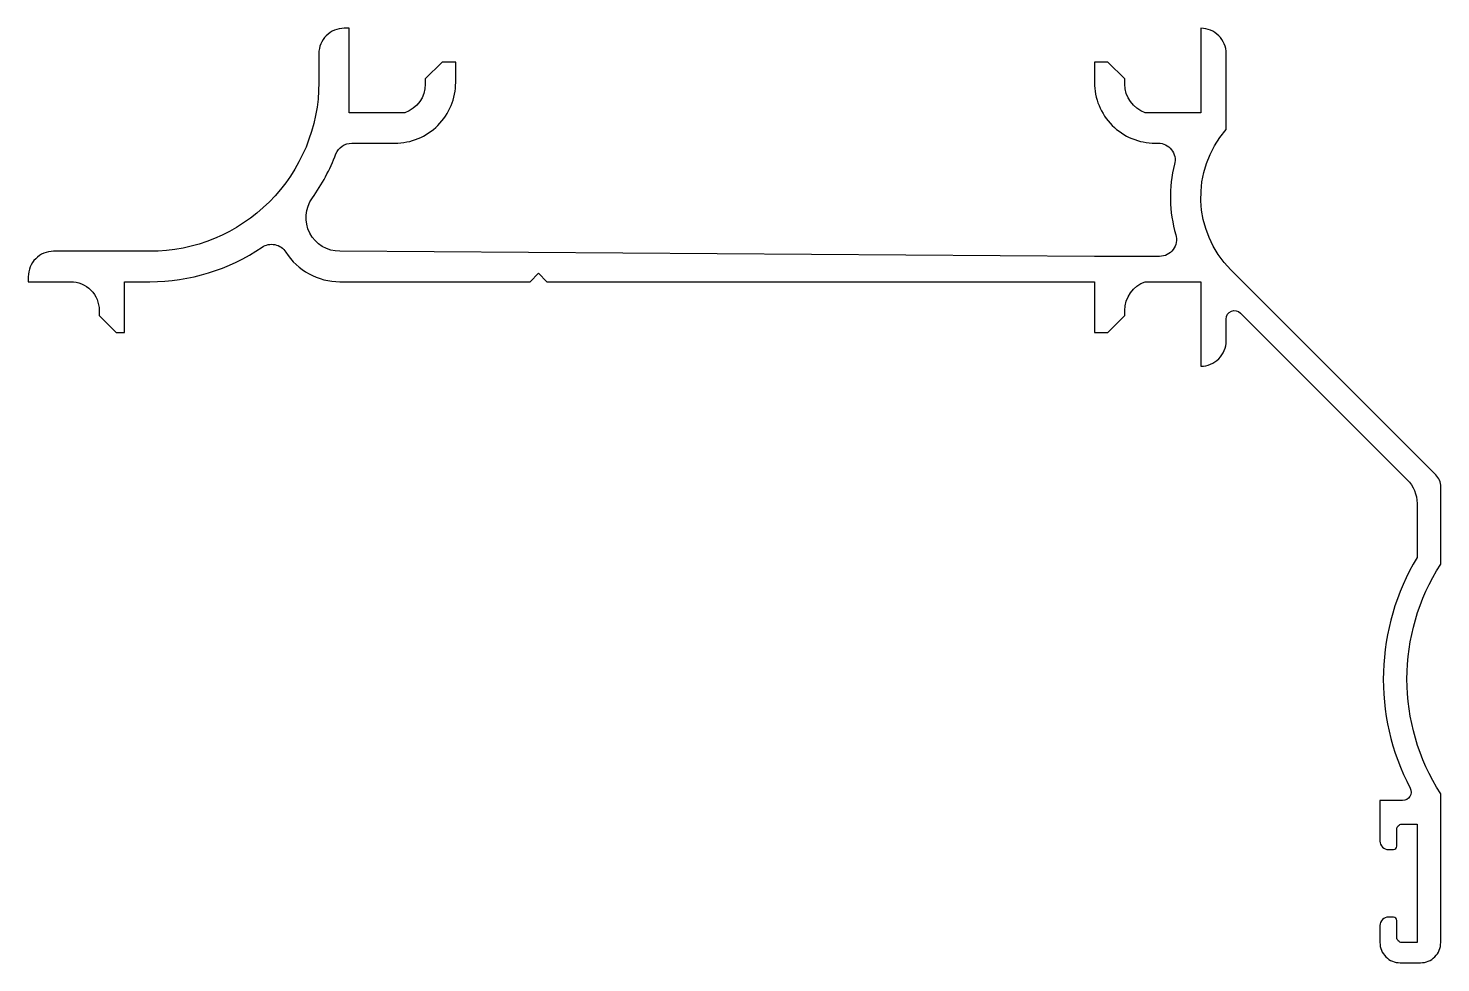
# Model space of a CAD drawing. Extents: x 1449.1 to 1532.7, y -222.4 to -167.1.
import ezdxf

# ---------------------------------------------------------------- set-up
doc = ezdxf.new("R2010")
doc.units = 0
doc.header["$LTSCALE"] = 15
doc.layers.get('0').update_dxf_attribs({"linetype": 'CONTINUOUS'})

msp = doc.modelspace()

# ---------------------------------------------------------------- linework, layer by layer
at = {"ltscale": 5}
msp.add_lwpolyline([(1513.013, -185.149), (1514.013, -184.149), (1514.013, -183.849, -0.319205), (1515.221, -182.149), (1518.513, -182.149), (1518.513, -187.149), (1518.513, -187.149, 0.414214), (1520.013, -185.649), (1520.013, -184.355, -0.668179), (1520.866, -184.002), (1530.727, -193.863, -0.198912), (1531.313, -195.277), (1531.313, -198.468, 0.261951), (1530.901, -212.117, -0.563637), (1530.458, -212.849), (1529.113, -212.849), (1529.113, -215.249, 0.414214), (1529.613, -215.749), (1529.913, -215.749, 0.414214), (1530.113, -215.549), (1530.113, -214.549, -0.414214), (1530.413, -214.249), (1531.313, -214.249), (1531.313, -221.249), (1530.413, -221.249, -0.414214), (1530.113, -220.949), (1530.113, -219.949, 0.414214), (1529.913, -219.749), (1529.613, -219.749, 0.414214), (1529.113, -220.249), (1529.113, -221.249, 0.414214), (1530.313, -222.449), (1531.513, -222.449, 0.414214), (1532.713, -221.249), (1532.713, -212.449, -0.294546), (1532.713, -198.868), (1532.713, -194.283, 0.198912), (1532.42, -193.576), (1520.295, -181.45, -0.394478), (1520.013, -173.149), (1520.013, -168.649, 0.414214), (1518.513, -167.149), (1518.513, -167.149), (1518.513, -172.149), (1515.221, -172.149, -0.319205), (1514.013, -170.449), (1514.013, -170.149), (1513.013, -169.149), (1512.213, -169.149), (1512.213, -170.349, 0.414214), (1515.813, -173.949), (1515.989, -173.949, -0.489564), (1516.958, -175.196, 0.13469), (1517.031, -179.367, -0.500464), (1516.072, -180.649), (1512.213, -180.649), (1467.557, -180.349, -0.609386), (1465.928, -177.189, 0.062776), (1467.324, -174.589, -0.310213), (1468.258, -173.949), (1470.813, -173.949, 0.414214), (1474.413, -170.349), (1474.413, -169.149), (1473.613, -169.149), (1472.613, -170.149), (1472.613, -170.449, -0.319205), (1471.404, -172.149), (1468.113, -172.149), (1468.113, -167.149), (1467.813, -167.149, 0.414214), (1466.313, -168.649), (1466.313, -170.349, -0.414214), (1456.313, -180.349), (1450.613, -180.349, 0.414214), (1449.113, -181.849), (1449.113, -182.149), (1451.613, -182.149, -0.414214), (1453.313, -183.849), (1453.313, -184.149), (1454.313, -185.149), (1454.813, -185.149), (1454.813, -182.149), (1456.313, -182.149, 0.150452), (1462.949, -180.105, -0.422726), (1464.355, -180.394, 0.255993), (1467.557, -182.149), (1478.813, -182.149), (1479.313, -181.649), (1479.813, -182.149), (1512.213, -182.149), (1512.213, -185.149)], format="xyb", close=True, dxfattribs=at)

doc.saveas('drawing.dxf')
